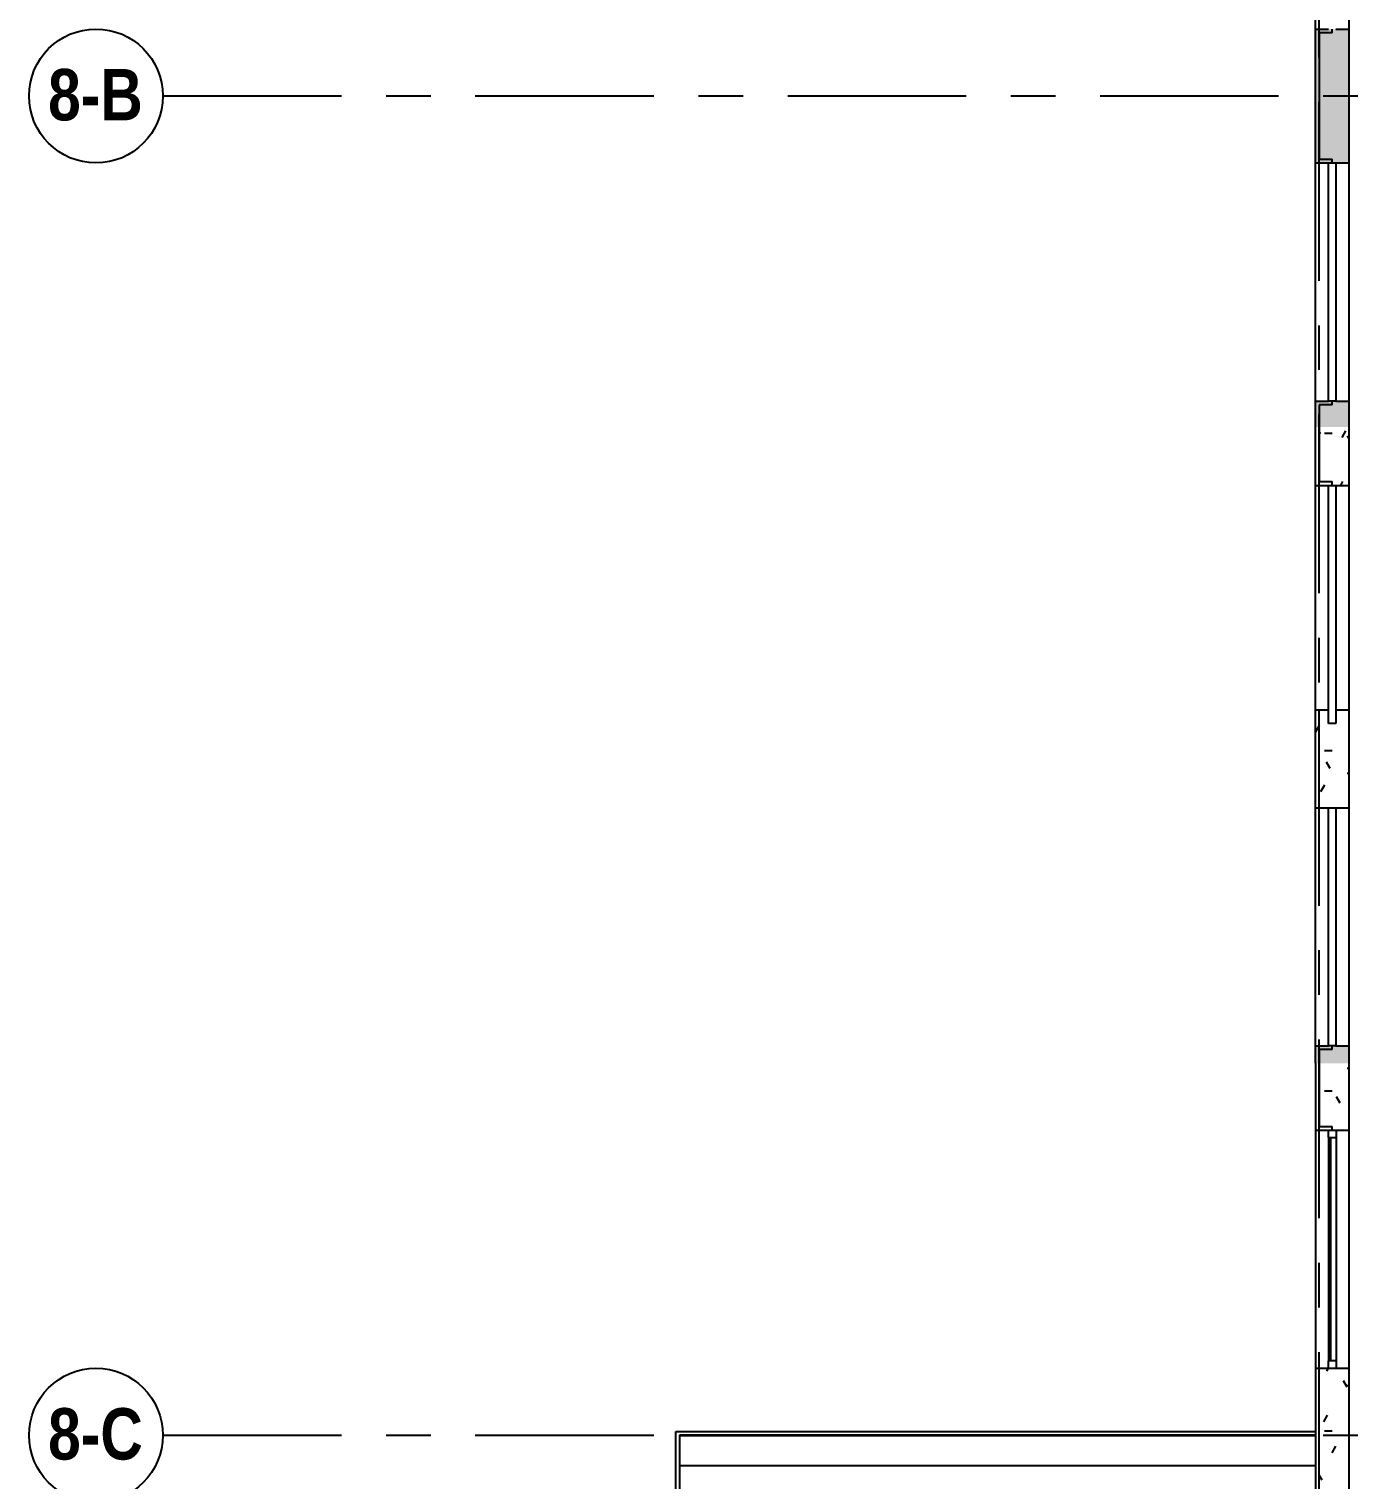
# Model space of a CAD drawing. Header units: millimetres. Extents: x -92759 to 184353, y -15225 to 86714.
# Drawn here: x 43628 to 52501, y 61040 to 70791 of the extents above; entities that cross this region are included whole.
import ezdxf

# ---------------------------------------------------------------- set-up
doc = ezdxf.new("R2010")
doc.units = ezdxf.units.MM
doc.linetypes.add('IDA - Grid Line', pattern=[2100, 1200, -300, 300, -300])
for name, color, linetype in [('0-1', 9, 'Continuous'), ('A-_ROOF----_E', 8, 'Continuous'), ('A-_WALL----_E', 8, 'Continuous'), ('A-_WALL----_H', 8, 'Continuous'), ('A-_WALL----_H-1', 9, 'Continuous'), ('A-_WIND----_E', 8, 'Continuous'), ('S-_ANOTGRID_E', 8, 'Continuous')]:
    doc.layers.add(name, color=color, linetype=linetype)
doc.layers.add('A-_ROOFPATT_H-1', color=7, linetype='Continuous', true_color=0x787878)
doc.layers.add('S-_ANOTGRID_E-1', color=9, linetype='IDA - Grid Line', true_color=0x808080)
doc.styles.add('Arial Narrow_B', font='ARIALNB.TTF', dxfattribs={"height": 345})
pattern_1 = [(0, (-11670.95, 40338.3), (1219.2, 304.8), [50.292, -864.108, 50.292, -864.108, -4876.8]), (0, (-11670.95, 40338.3), (1219.2, 304.8), [-1828.8, 50.292, -1778.508, 50.292, -864.108, -2133.6]), (0, (-11670.95, 40338.3), (1219.2, 304.8), [-4572, 50.292, -559.308, 50.292, -1473.708]), (120, (-11213.75, 40490.7), (-873.5645, 903.4582), [50.292, -864.108, 50.292, -864.108, -4876.8]), (120, (-11213.75, 40490.7), (-873.5645, 903.4582), [-1828.8, 50.292, -1778.508, 50.292, -864.108, -2133.6]), (120, (-11213.75, 40490.7), (-873.5645, 903.4582), [-4572, 50.292, -559.308, 50.292, -1473.708]), (240, (-11061.35, 41100.3), (-345.6355, -1208.2582), [50.292, -864.108, 50.292, -864.108, -4876.8]), (240, (-11061.35, 41100.3), (-345.6355, -1208.2582), [-1828.8, 50.292, -1778.508, 50.292, -864.108, -2133.6]), (240, (-11061.35, 41100.3), (-345.6355, -1208.2582), [-4572, 50.292, -559.308, 50.292, -1473.708])]
pattern_2 = [(0, (-11670.95, 40338.29), (609.6, 152.4), [50.292, -406.908, 50.292, -406.908, -2438.4]), (0, (-11670.95, 40338.29), (609.6, 152.4), [-914.4, 50.292, -864.108, 50.292, -406.908, -1066.8]), (0, (-11670.95, 40338.29), (609.6, 152.4), [-2286, 50.292, -254.508, 50.292, -711.708]), (120, (-11442.35, 40414.49), (-436.7823, 451.7291), [50.292, -406.908, 50.292, -406.908, -2438.4]), (120, (-11442.35, 40414.49), (-436.7823, 451.7291), [-914.4, 50.292, -864.108, 50.292, -406.908, -1066.8]), (120, (-11442.35, 40414.49), (-436.7823, 451.7291), [-2286, 50.292, -254.508, 50.292, -711.708]), (240, (-11366.15, 40719.29), (-172.8177, -604.1291), [50.292, -406.908, 50.292, -406.908, -2438.4]), (240, (-11366.15, 40719.29), (-172.8177, -604.1291), [-914.4, 50.292, -864.108, 50.292, -406.908, -1066.8]), (240, (-11366.15, 40719.29), (-172.8177, -604.1291), [-2286, 50.292, -254.508, 50.292, -711.708])]

# ---------------------------------------------------------------- blocks, each defined once
blk = doc.blocks.new('IDA - Fixed w Top Hung - 1 Panel - 1600L X 1800H - B8-AW09-10171382-BLK8_RHH_2ND STOREY PLAN')
at = {"layer": 'A-_WIND----_E'}
for p, q in [((-800, 25), (800, 25)), ((-800, -25), (-800, 25)), ((800, 25), (800, -25)), ((800, -25), (-800, -25))]:
    blk.add_line(p, q, dxfattribs=at)
blk = doc.blocks.new('IDA - Fixed w Top Hung - 1 Panel - 1600L X 1800H - B8-AW09-10171258-BLK8_RHH_2ND STOREY PLAN')
at = {"layer": 'A-_WIND----_E'}
for p, q in [((-800, 25), (-750, 25)), ((-750, 10), (-750, 25)), ((750, 25), (-750, 25)), ((-750, 10), (750, 10)), ((-750, -25), (-750, 10)), ((750, 25), (800, 25)), ((750, 25), (750, 10)), ((750, 10), (750, -25)), ((-750, -25), (-800, -25)), ((750, -25), (-750, -25)), ((800, -25), (750, -25))]:
    blk.add_line(p, q, dxfattribs=at)
blk = doc.blocks.new('Grid - 3_0mm Dia-7015051-BLK8_RHH_2ND STOREY PLAN')
at = {"layer": 'S-_ANOTGRID_E'}
blk.add_circle((0, 0), 3, dxfattribs=at)
blk = doc.blocks.new('A$C3019c3af')
at = {"layer": 'A-_ROOFPATT_H-1'}
h = blk.add_hatch(dxfattribs=at)
h.set_pattern_fill('FP_12', color=256, style=0, pattern_type=2)
h.set_pattern_definition([(0, (-11670.95, 40338.3), (0, 200), [])])
h.paths.add_polyline_path([(-30425, -2600), (-30425, 28600), (-34700, 28600), (-34700, -2600)])
at = {"layer": 'A-_WALL----_H'}
h = blk.add_hatch(dxfattribs=at)
h.set_pattern_fill('FP_11', color=256, style=0, pattern_type=2)
h.set_pattern_definition(pattern_1)
h.paths.add_polyline_path([(-30337.7, 12925), (-30312.5, 12925), (-30312.5, 12950), (-30400, 12950), (-30400, 12925)])
h.paths.add_polyline_path([(-30312.5, 14550), (-30312.5, 14575), (-30400, 14575), (-30400, 14550), (-30337.7, 14550)])
h.paths.add_polyline_path([(-30337.7, 15225), (-30312.5, 15225), (-30312.5, 15250), (-30400, 15250), (-30400, 15225)])
h.paths.add_polyline_path([(-30400, 16850), (-30312.5, 16850), (-30312.5, 16875), (-30400, 16875)])
h.paths.add_polyline_path([(-30400, 17525), (-30312.5, 17525), (-30312.5, 17550), (-30400, 17550)])
h.paths.add_polyline_path([(-30312.5, 19150), (-30312.5, 19175), (-30400, 19175), (-30400, 19150)])
h.paths.add_polyline_path([(-30312.5, 20025), (-30312.5, 20050), (-30400, 20050), (-30400, 20025)])
h.paths.add_polyline_path([(-30312.5, 21650), (-30312.5, 21675), (-30400, 21675), (-30400, 21650)])
h.paths.add_polyline_path([(-30337.7, 22191.7), (-30312.5, 22191.7), (-30312.5, 22216.7), (-30400, 22216.7), (-30400, 22191.7)])
h.paths.add_polyline_path([(-30400, 25983.3), (-30312.5, 25983.3), (-30312.5, 26008.3), (-30400, 26008.3)])
h.paths.add_polyline_path([(-30312.5, 26525), (-30312.5, 26550), (-30400, 26550), (-30400, 26525)])
h.paths.add_polyline_path([(-30400, 31100), (-30400, 31191.7), (-30312.5, 31191.7), (-30312.5, 31216.7), (-30425, 31216.7), (-30425, 31100)])
h.paths.add_polyline_path([(-30400, 35375), (-30400, 35525), (-30312.5, 35525), (-30312.5, 35550), (-30425, 35550), (-30425, 35375)])
h.paths.add_polyline_path([(-30400, 37150), (-30312.5, 37150), (-30312.5, 37175), (-30400, 37175), (-30400, 38025), (-30312.5, 38025), (-30312.5, 38050), (-30425, 38050), (-30425, 37150)])
h.paths.add_polyline_path([(-30337.7, 39650), (-30312.5, 39650), (-30312.5, 39675), (-30400, 39675), (-30400, 39925), (-30312.5, 39925), (-30312.5, 39950), (-30425, 39950), (-30425, 39650), (-30400, 39650)])
h.paths.add_polyline_path([(-30337.7, 41550), (-30312.5, 41550), (-30312.5, 41575), (-30400, 41575), (-30400, 42775), (-30312.5, 42775), (-30312.5, 42800), (-30425, 42800), (-30425, 41550), (-30400, 41550)])
h.paths.add_polyline_path([(-30330.2, 44400), (-30312.5, 44400), (-30312.5, 44425), (-30400, 44425), (-30400, 44675), (-30312.5, 44675), (-30312.5, 44700), (-30425, 44700), (-30425, 44400), (-30400, 44400)])
h.paths.add_polyline_path([(-30425, 46300), (-30312.5, 46300), (-30312.5, 46325), (-30400, 46325), (-30400, 46600), (-30425, 46600), (-30425, 46375)])
h = blk.add_hatch(dxfattribs=at)
h.set_pattern_fill('FP_11', color=256, style=0, pattern_type=2)
h.set_pattern_definition(pattern_1)
h.paths.add_polyline_path([(-30425, 32816.7), (-30400, 32816.7), (-30400, 33475), (-30425, 33475), (-30425, 33424.2)])
h = blk.add_hatch(dxfattribs=at)
h.set_pattern_fill('FP_11', color=256, style=0, pattern_type=2)
h.set_pattern_definition(pattern_1)
h.paths.add_polyline_path([(-30312.5, 30650), (-30312.5, 30675), (-30400, 30675), (-30400, 31100), (-30425, 31100), (-30425, 30650)])
h = blk.add_hatch(dxfattribs=at)
h.set_pattern_fill('FP_11', color=256, style=0, pattern_type=2)
h.set_pattern_definition(pattern_1)
h.paths.add_polyline_path([(-30425, 28275), (-30400, 28275), (-30400, 28773.6), (-30425, 28773.6), (-30425, 28419.2)])
at = {"layer": 'A-_WALL----_H-1'}
h = blk.add_hatch(dxfattribs=at)
h.set_pattern_fill('FP_8', color=256, style=0, pattern_type=2)
h.set_pattern_definition(pattern_2)
h.paths.add_polyline_path([(-30200, 11900), (-30200, 12950), (-30312.5, 12950), (-30312.5, 12925), (-30400, 12925), (-30400, 11900), (-30294.8, 11900)])
h.paths.add_polyline_path([(-30312.5, 14550), (-30200, 14550), (-30200, 15250), (-30312.5, 15250), (-30312.5, 15225), (-30400, 15225), (-30400, 14575), (-30312.5, 14575)])
h.paths.add_polyline_path([(-30287.7, 16850), (-30200, 16850), (-30200, 17550), (-30312.5, 17550), (-30312.5, 17525), (-30400, 17525), (-30400, 16875), (-30312.5, 16875), (-30312.5, 16850)])
h.paths.add_polyline_path([(-30312.5, 19150), (-30200, 19150), (-30200, 20050), (-30312.5, 20050), (-30312.5, 20025), (-30400, 20025), (-30400, 19175), (-30312.5, 19175)])
h.paths.add_polyline_path([(-30200, 21650), (-30200, 22216.7), (-30312.5, 22216.7), (-30312.5, 22191.7), (-30400, 22191.7), (-30400, 21675), (-30312.5, 21675), (-30312.5, 21650)])
h.paths.add_polyline_path([(-30312.5, 25983.3), (-30200, 25983.3), (-30200, 26550), (-30312.5, 26550), (-30312.5, 26525), (-30400, 26525), (-30400, 26008.3), (-30312.5, 26008.3)])
h.paths.add_polyline_path([(-30200, 31100), (-30200, 31216.7), (-30312.5, 31216.7), (-30312.5, 31191.7), (-30400, 31191.7), (-30400, 31100), (-30312.5, 31100)])
h.paths.add_polyline_path([(-30312.5, 35375), (-30200, 35375), (-30200, 35550), (-30312.5, 35550), (-30312.5, 35525), (-30400, 35525), (-30400, 35375)])
h.paths.add_polyline_path([(-30287.7, 37150), (-30200, 37150), (-30200, 38050), (-30312.5, 38050), (-30312.5, 38025), (-30400, 38025), (-30400, 37175), (-30312.5, 37175), (-30312.5, 37150)])
h.paths.add_polyline_path([(-30312.5, 39650), (-30200, 39650), (-30200, 39950), (-30312.5, 39950), (-30312.5, 39925), (-30400, 39925), (-30400, 39675), (-30312.5, 39675)])
h.paths.add_polyline_path([(-30312.5, 41550), (-30200, 41550), (-30200, 42800), (-30312.5, 42800), (-30312.5, 42775), (-30400, 42775), (-30400, 41575), (-30312.5, 41575)])
h.paths.add_polyline_path([(-30312.5, 44400), (-30200, 44400), (-30200, 44700), (-30312.5, 44700), (-30312.5, 44675), (-30400, 44675), (-30400, 44425), (-30312.5, 44425)])
h.paths.add_polyline_path([(-30295.2, 46300), (-30200, 46300), (-30200, 46400), (-30400, 46400), (-30400, 46325), (-30312.5, 46325), (-30312.5, 46300)])
h = blk.add_hatch(dxfattribs=at)
h.set_pattern_fill('FP_8', color=256, style=0, pattern_type=2)
h.set_pattern_definition(pattern_2)
h.paths.add_polyline_path([(-30312.5, 34983.3), (-30200, 34983.3), (-30200, 35375), (-30400, 35375), (-30400, 35008.3), (-30312.5, 35008.3)])
h = blk.add_hatch(dxfattribs=at)
h.set_pattern_fill('FP_8', color=256, style=0, pattern_type=2)
h.set_pattern_definition(pattern_2)
h.paths.add_polyline_path([(-30400, 32816.7), (-30200, 32816.7), (-30200, 33475), (-30287.7, 33475), (-30287.7, 33383.3), (-30337.7, 33383.3), (-30337.7, 33475), (-30400, 33475), (-30400, 33424.2)])
h = blk.add_hatch(dxfattribs=at)
h.set_pattern_fill('FP_8', color=256, style=0, pattern_type=2)
h.set_pattern_definition(pattern_2)
h.paths.add_polyline_path([(-30312.5, 30650), (-30200, 30650), (-30200, 31100), (-30400, 31100), (-30400, 30675), (-30312.5, 30675)])
h = blk.add_hatch(dxfattribs=at)
h.set_pattern_fill('FP_8', color=256, style=0, pattern_type=2)
h.set_pattern_definition(pattern_2)
h.paths.add_polyline_path([(-30400, 28150), (-30200, 28150), (-30200, 29050), (-30400, 29050), (-30400, 28419.2)])
at = {"layer": 'A-_ROOF----_E'}
blk.add_line((-30425, 28600), (-34700, 28600), dxfattribs=at)
at = {"layer": 'A-_WALL----_E'}
for p, q in [((-30425, 31100), (-30425, 44700)), ((-30200, 42000), (-30200, 31216.7)), ((-30425, 38050), (-30337.7, 38050)), ((-30312.5, 38025), (-30312.5, 38050)), ((-30287.7, 38050), (-30200, 38050)), ((-30400, 38025), (-30400, 37175)), ((-30312.5, 38025), (-30400, 38025)), ((-30400, 37175), (-30312.5, 37175)), ((-30312.5, 37150), (-30312.5, 37175)), ((-30425, 37150), (-30337.7, 37150)), ((-30287.7, 37150), (-30200, 37150)), ((-30425, 35550), (-30337.7, 35550)), ((-30312.5, 35525), (-30400, 35525)), ((-30400, 35525), (-30400, 35008.3)), ((-30312.5, 35525), (-30312.5, 35550)), ((-30287.7, 35550), (-30200, 35550)), ((-30400, 35008.3), (-30312.5, 35008.3)), ((-30312.5, 34983.3), (-30312.5, 35008.3)), ((-30425, 34983.3), (-30337.7, 34983.3)), ((-30287.7, 34983.3), (-30200, 34983.3)), ((-30425, 33475), (-30337.7, 33475)), ((-30400, 32816.7), (-30400, 33475)), ((-30287.7, 33475), (-30200, 33475)), ((-30425, 32816.7), (-30337.7, 32816.7)), ((-30287.7, 32816.7), (-30200, 32816.7)), ((-30425, 31216.7), (-30337.7, 31216.7)), ((-30312.5, 31191.7), (-30312.5, 31216.7)), ((-30287.7, 31216.7), (-30200, 31216.7)), ((-30200, 31216.7), (-30200, 25983.3)), ((-30312.5, 31191.7), (-30400, 31191.7)), ((-30400, 31191.7), (-30400, 30675)), ((-30425, 31100), (-30425, -2592.5)), ((-30425, 30650), (-30200, 30650)), ((-30400, 30675), (-30312.5, 30675)), ((-30312.5, 30650), (-30312.5, 30675)), ((-30425, 29050), (-30200, 29050)), ((-30400, 28773.6), (-30400, 29050)), ((-34725, -2625), (-34725, 28625)), ((-34725, 28625), (-30425, 28625)), ((-34700, 28600), (-34700, -2600))]:
    blk.add_line(p, q, dxfattribs=at)
at = {"layer": 'S-_ANOTGRID_E-1'}
for p, q in [((-30400, -20341.4), (-30400, 52351.8)), ((-38173.1, 37600), (13784.7, 37600)), ((-38173.1, 28600), (13784.7, 28600))]:
    blk.add_line(p, q, dxfattribs=at)
at = {"layer": 'A-_WIND----_E'}
for name, p, rotation in [('IDA - Fixed w Top Hung - 1 Panel - 1600L X 1800H - B8-AW09-10171382-BLK8_RHH_2ND STOREY PLAN', (-30312.7, 36350), 270), ('IDA - Fixed w Top Hung - 1 Panel - 1600L X 1800H - B8-AW09-10171382-BLK8_RHH_2ND STOREY PLAN', (-30312.7, 34183.3), 270), ('IDA - Fixed w Top Hung - 1 Panel - 1600L X 1800H - B8-AW09-10171382-BLK8_RHH_2ND STOREY PLAN', (-30312.7, 32016.7), 270), ('IDA - Fixed w Top Hung - 1 Panel - 1600L X 1800H - B8-AW09-10171258-BLK8_RHH_2ND STOREY PLAN', (-30312.3, 29850), 90)]:
    blk.add_blockref(name, p, dxfattribs=dict(at, rotation=rotation))
at = {"layer": 'S-_ANOTGRID_E', "xscale": 149.9999999999999, "yscale": 149.9999999999999, "zscale": 149.9999999999999, "rotation": 269.9999999999996}
for p in [(-38623.1, 37600), (-38623.1, 28600)]:
    blk.add_blockref('Grid - 3_0mm Dia-7015051-BLK8_RHH_2ND STOREY PLAN', p, dxfattribs=at)
at = {"layer": 'S-_ANOTGRID_E', "char_height": 345, "width": 757.595, "attachment_point": 1, "style": 'Arial Narrow_B'}
for s, insert in [('8-B', (-38944.9, 37781.4)), ('8-C', (-38944.9, 28781.4))]:
    blk.add_mtext(s, dxfattribs=dict(at, insert=insert))

msp = doc.modelspace()

# ---------------------------------------------------------------- block references
at = {"layer": '0-1'}
msp.add_blockref('A$C3019c3af', (82701.1, 32741.2), dxfattribs=at)

doc.saveas('drawing.dxf')
